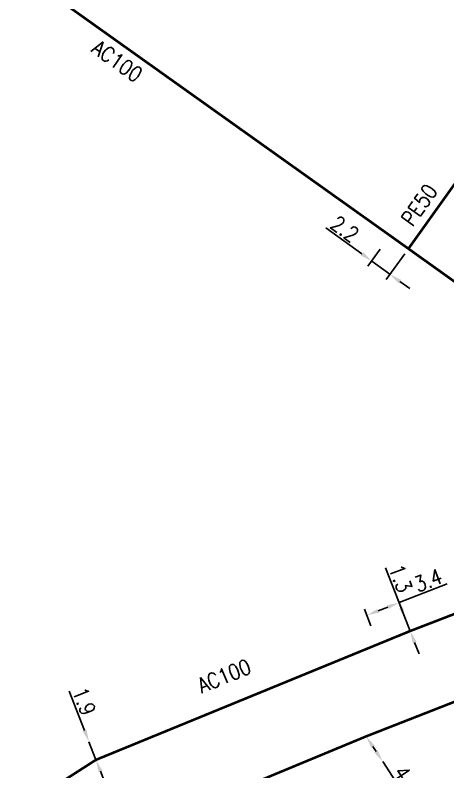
# Model space of a CAD drawing. Header units: millimetres. Extents: x 107999 to 109004, y 120010 to 121005.
# Drawn here: x 108784.1 to 108826.5, y 120825.7 to 120899.8 of the extents above; entities that cross this region are included whole.
import ezdxf
from ezdxf.enums import TextEntityAlignment as Align

# ---------------------------------------------------------------- set-up
doc = ezdxf.new("R2010")
doc.units = ezdxf.units.MM
doc.header["$PDMODE"] = 34
doc.linetypes.add('L_25_AP', pattern=[2000, 1000, 1000])
doc.linetypes.add('L_25_PE', pattern=[2000, 1000, 1000])
doc.layers.get('Defpoints').update_dxf_attribs({"linetype": 'CONTINUOUS'})
doc.layers.add('L_150', color=1, linetype='CONTINUOUS')
doc.styles.get("Standard").update_dxf_attribs({"font": 'romans.shx', "width": 0.85})
doc.dimstyles.get("Standard").update_dxf_attribs({"dimtxt": 1.5, "dimasz": 1.2, "dimexe": 0.625, "dimexo": 0.625, "dimgap": 0.25, "dimtad": 1, "dimdec": 1, "dimzin": 0, "dimdsep": 46, "dimtxsty": 'Standard', "dimcen": -0.5, "dimadec": 0, "dimazin": 0, "dimtfac": 1, "dimtdec": 1, "dimtmove": 0, "dimatfit": 3, "dimfxl": 0, "dimtolj": 1, "dimtzin": 0, "dimarcsym": 0})

# ---------------------------------------------------------------- blocks, each defined once
blk = doc.blocks.new('*D44')
at = {"layer": 'Defpoints', "color": 0, "linetype": 'Continuous', "transparency": 16777216}
for p in [(108818.486, 120829.15), (108818.486, 120829.15), (108820.106, 120826.673)]:
    blk.add_point(p, dxfattribs=at)
at = {"layer": 'L_150', "color": 0, "linetype": 'Continuous', "lineweight": -2, "transparency": 16777216}
for p, q in [((108819.143, 120828.146), (108819.449, 120827.677)), ((108820.106, 120826.673), (108822.498, 120823.014))]:
    blk.add_line(p, q, dxfattribs=at)
at = {"layer": 'L_150', "color": 0, "linetype": 'Continuous', "transparency": 16777216}
for points in [[(108819.31, 120828.255), (108818.975, 120828.036), (108818.486, 120829.15)], [(108819.617, 120827.786), (108819.282, 120827.568), (108820.106, 120826.673)]]:
    blk.add_solid(points, dxfattribs=at)
at = {"layer": 'L_150', "color": 0, "linetype": 'Continuous', "transparency": 16777216, "insert": (108822.467, 120824.888), "char_height": 1.5, "attachment_point": 5, "rotation": 303.1737}
blk.add_mtext('\\A1;4.2', dxfattribs=at)
blk = doc.blocks.new('*D415')
at = {"layer": 'Defpoints', "color": 0, "linetype": 'Continuous', "transparency": 16777216}
for p in [(108820.235, 120877.38), (108822.626, 120876.931), (108819.03, 120875.715)]:
    blk.add_point(p, dxfattribs=at)
at = {"layer": 'L_150', "color": 0, "linetype": 'Continuous', "lineweight": -2, "transparency": 16777216}
for p, q in [((108818.058, 120876.419), (108814.517, 120878.983)), ((108819.869, 120876.874), (108818.663, 120875.209)), ((108822.26, 120876.424), (108820.445, 120873.919)), ((108820.812, 120874.425), (108819.03, 120875.715)), ((108821.784, 120873.721), (108822.756, 120873.017))]:
    blk.add_line(p, q, dxfattribs=at)
at = {"layer": 'L_150', "color": 0, "linetype": 'Continuous', "transparency": 16777216}
for points in [[(108818.175, 120876.581), (108817.941, 120876.257), (108819.03, 120875.715)], [(108821.901, 120873.883), (108821.666, 120873.559), (108820.812, 120874.425)]]:
    blk.add_solid(points, dxfattribs=at)
at = {"layer": 'L_150', "color": 0, "linetype": 'Continuous', "transparency": 16777216, "insert": (108816.388, 120878.863), "char_height": 1.5, "attachment_point": 5, "rotation": 324.09149}
blk.add_mtext('\\A1;2.2', dxfattribs=at)
blk = doc.blocks.new('*D483')
at = {"layer": 'Defpoints', "color": 0, "linetype": 'Continuous', "transparency": 16777216}
for p in [(108818.546, 120841.016), (108819.176, 120839.401), (108822.799, 120839.471)]:
    blk.add_point(p, dxfattribs=at)
at = {"layer": 'L_150', "color": 0, "linetype": 'Continuous', "lineweight": -2, "transparency": 16777216}
for p, q in [((108821.713, 120842.252), (108826.43, 120844.094)), ((108822.571, 120840.054), (108821.486, 120842.834)), ((108818.949, 120839.983), (108818.318, 120841.598)), ((108819.664, 120841.452), (108820.595, 120841.816))]:
    blk.add_line(p, q, dxfattribs=at)
at = {"layer": 'L_150', "color": 0, "linetype": 'Continuous', "transparency": 16777216}
for points in [[(108820.522, 120842.002), (108820.668, 120841.629), (108821.713, 120842.252)], [(108819.591, 120841.638), (108819.736, 120841.266), (108818.546, 120841.016)]]:
    blk.add_solid(points, dxfattribs=at)
at = {"layer": 'L_150', "color": 0, "linetype": 'Continuous', "transparency": 16777216, "insert": (108824.561, 120844.438), "char_height": 1.5, "attachment_point": 5, "rotation": 21.32571}
blk.add_mtext('\\A1;3.4', dxfattribs=at)
blk = doc.blocks.new('*D484')
at = {"layer": 'Defpoints', "color": 0, "linetype": 'Continuous', "transparency": 16777216}
for p in [(108822.344, 120840.636), (108822.344, 120840.636), (108822.799, 120839.471)]:
    blk.add_point(p, dxfattribs=at)
at = {"layer": 'L_150', "color": 0, "linetype": 'Continuous', "lineweight": -2, "transparency": 16777216}
for p, q in [((108821.908, 120841.754), (108820.384, 120845.656)), ((108822.799, 120839.471), (108822.344, 120840.636)), ((108823.235, 120838.353), (108823.671, 120837.236))]:
    blk.add_line(p, q, dxfattribs=at)
at = {"layer": 'L_150', "color": 0, "linetype": 'Continuous', "transparency": 16777216}
for points in [[(108822.094, 120841.826), (108821.721, 120841.681), (108822.344, 120840.636)], [(108823.421, 120838.426), (108823.049, 120838.281), (108822.799, 120839.471)]]:
    blk.add_solid(points, dxfattribs=at)
at = {"layer": 'L_150', "color": 0, "linetype": 'Continuous', "transparency": 16777216, "insert": (108821.859, 120844.627), "char_height": 1.5, "attachment_point": 5, "rotation": 291.32571}
blk.add_mtext('\\A1;1.3', dxfattribs=at)
blk = doc.blocks.new('*D485')
at = {"layer": 'Defpoints', "color": 0, "linetype": 'Continuous', "transparency": 16777216}
for p in [(108791.315, 120828.621), (108791.315, 120828.621), (108792.003, 120826.85)]:
    blk.add_point(p, dxfattribs=at)
at = {"layer": 'L_150', "color": 0, "linetype": 'Continuous', "lineweight": -2, "transparency": 16777216}
for p, q in [((108790.88, 120829.74), (108789.384, 120833.588)), ((108792.003, 120826.85), (108791.315, 120828.621)), ((108792.438, 120825.732), (108792.873, 120824.613))]:
    blk.add_line(p, q, dxfattribs=at)
at = {"layer": 'L_150', "color": 0, "linetype": 'Continuous', "transparency": 16777216}
for points in [[(108791.067, 120829.812), (108790.694, 120829.667), (108791.315, 120828.621)], [(108792.625, 120825.804), (108792.252, 120825.659), (108792.003, 120826.85)]]:
    blk.add_solid(points, dxfattribs=at)
at = {"layer": 'L_150', "color": 0, "linetype": 'Continuous', "transparency": 16777216, "insert": (108790.847, 120832.585), "char_height": 1.5, "attachment_point": 5, "rotation": 291.24395}
blk.add_mtext('\\A1;1.9', dxfattribs=at)

msp = doc.modelspace()

# ---------------------------------------------------------------- linework, layer by layer
at = {"layer": 'L_150', "linetype": 'L_25_AP', "const_width": 0.25, "flags": 128}
msp.add_lwpolyline([(108852.806, 120856.497), (108846.762, 120859.677), (108822.626, 120876.931), (108759.77, 120921.685), (108755.083, 120925.133), (108752.811, 120926.766), (108703.881, 120961.709), (108694.347, 120968.654), (108682.417, 120977.343), (108681.255, 120978.189, 0.108326), (108681.157, 120978.232), (108679.101, 120978.645, -0.063666), (108679.041, 120978.665), (108677.271, 120979.525), (108658.081, 120988.847), (108657.449, 120990.264), (108654.931, 120991.487), (108653.677, 120990.986), (108647.643, 120993.918), (108634.209, 121000)], format="xyb", dxfattribs=at)
at = {"layer": 'L_150', "linetype": 'L_25_PE', "const_width": 0.25, "flags": 128}
for points in [[(108822.626, 120876.931), (108828.279, 120884.844), (108828.279, 120884.844), (108828.279, 120884.844), (108834.424, 120887.568), (108837.88, 120889.085)], [(108843.933, 120840.111), (108839.52, 120837.186), (108832.301, 120834.557), (108818.486, 120829.15), (108801.077, 120821.925), (108794.392, 120819.083), (108794.392, 120819.083)]]:
    msp.add_lwpolyline(points, dxfattribs=at)
at = {"layer": 'L_150', "linetype": 'L_25_AP', "const_width": 0.25, "flags": 128}
msp.add_lwpolyline([(108845.365, 120852.247), (108844.859, 120851.602), (108840.34, 120846.163), (108835.759, 120844.462), (108834.877, 120844.125), (108822.799, 120839.471), (108792.003, 120826.85), (108782.329, 120820.645), (108773.67, 120814.045), (108772.026, 120812.202), (108766.499, 120806.938), (108759.449, 120799.931), (108743.786, 120782.786), (108742.277, 120782.264), (108737.348, 120776.77), (108713.267, 120750.302), (108692.589, 120727.572), (108690.355, 120724.953), (108685.445, 120719.506), (108685.445, 120719.506)], dxfattribs=at)

# ---------------------------------------------------------------- texts
at = {"layer": 'L_150', "linetype": 'Continuous', "width": 0.85}
for s, rotation, p in [('AC100', 324.53148, (108794.086, 120895.318)), ('PE50', 54.73852, (108823.685, 120881.218))]:
    msp.add_text(s, height=1.5, rotation=rotation, dxfattribs=at).set_placement(p, align=Align.MIDDLE)
msp.add_text('AC100', height=1.5, rotation=22.28595, dxfattribs=at).set_placement((108802.351, 120833.346))

# ---------------------------------------------------------------- dimensions: what is measured, and where the dimension line sits
at = {"layer": 'L_150', "linetype": 'Continuous'}
for base, p1, p2, angle, picture, middle in [((108819.03, 120875.715), (108822.626, 120876.931), (108820.235, 120877.38), 324.09149, '*D415', (108815.802, 120878.053)), ((108818.546, 120841.016), (108822.799, 120839.471), (108819.176, 120839.401), 21.32571, '*D483', (108824.925, 120843.506)), ((108822.344, 120840.6357), (108822.7986, 120839.4713), (108822.344, 120840.6357), 291.32571, '*D484', (108820.9276, 120844.2637)), ((108791.315, 120828.621), (108792.003, 120826.85), (108791.315, 120828.621), 291.24395, '*D485', (108789.915, 120832.223))]:
    dim = msp.add_linear_dim(base=base, p1=p1, p2=p2, angle=angle, dimstyle='Standard', dxfattribs=at)
    dim.commit()
    dim.dimension.update_dxf_attribs({"geometry": picture, "text_midpoint": middle, "dimtype": 160})
dim = msp.add_linear_dim(base=(108818.486, 120829.15), p1=(108820.106, 120826.673), p2=(108818.486, 120829.15), angle=303.1737, text='4.2', dimstyle='Standard', dxfattribs=at)
dim.commit()
dim.dimension.update_dxf_attribs({"geometry": '*D44', "text_midpoint": (108821.63, 120824.341), "dimtype": 160})

doc.saveas('drawing.dxf')
